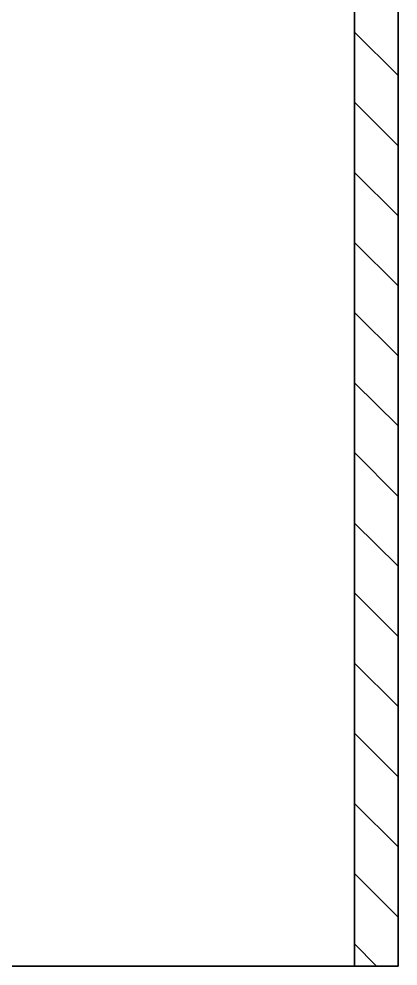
# Model space of a CAD drawing. Header units: inches. Extents: x 2025 to 34930, y -6955 to 4650.
# Drawn here: x 9225.8 to 9241.67, y -2594.57 to -2554.96 of the extents above; entities that cross this region are included whole.
import ezdxf

# ---------------------------------------------------------------- set-up
doc = ezdxf.new("R2010")
doc.units = ezdxf.units.IN
doc.header["$MEASUREMENT"] = 0
doc.layers.add('PDF-TEXT', color=7, linetype='Continuous', lineweight=35)

msp = doc.modelspace()

# ---------------------------------------------------------------- linework, layer by layer
at = {"layer": 'PDF-TEXT'}
for p, q in [((9239.844, -2544.794), (9239.844, -2594.574)), ((9241.672, -2554.122), (9241.672, -2594.574)), ((9241.672, -2557.326), (9239.844, -2555.522)), ((9241.672, -2560.271), (9239.844, -2558.443)), ((9241.672, -2563.192), (9239.844, -2561.388)), ((9241.672, -2566.12), (9239.844, -2564.308)), ((9241.672, -2569.057), (9239.844, -2567.237)), ((9241.672, -2571.986), (9239.844, -2570.182)), ((9241.672, -2574.931), (9239.844, -2573.102)), ((9241.672, -2577.851), (9239.844, -2576.047)), ((9241.672, -2580.796), (9239.844, -2578.968)), ((9241.672, -2583.717), (9239.844, -2581.913)), ((9241.672, -2586.662), (9239.844, -2584.833)), ((9241.672, -2589.582), (9239.844, -2587.778)), ((9241.672, -2592.527), (9239.844, -2590.699)), ((9240.774, -2594.574), (9239.844, -2593.644)), ((9241.672, -2594.574), (9205.346, -2594.574))]:
    msp.add_line(p, q, dxfattribs=at)

doc.saveas('drawing.dxf')
